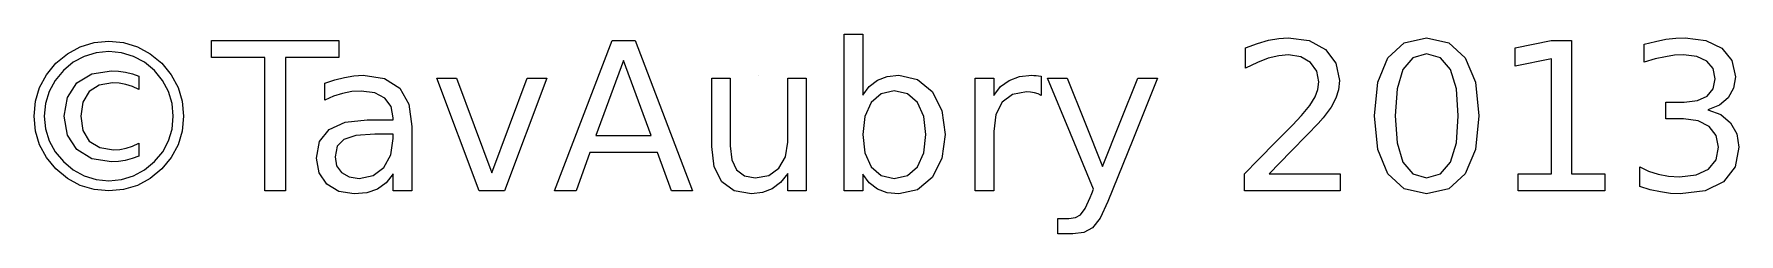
# Model space of a CAD drawing. Extents: x 0 to 264, y 0 to 31.
import ezdxf

# ---------------------------------------------------------------- set-up
doc = ezdxf.new("R2010")
doc.units = 0
doc.layers.add('Layer_1', color=7, linetype='CONTINUOUS')

msp = doc.modelspace()

# ---------------------------------------------------------------- linework, layer by layer
at = {"layer": 'Layer_1', "color": 7}
for points in [[(11.578125, 29.859377), (13.87108, 29.644513), (16, 29.000001), (17.972639, 27.929673), (19.765625, 26.437505), (21.253887, 24.648433), (22.3125, 22.687505), (22.945292, 20.550777), (23.15625, 18.234377), (22.945292, 15.941401), (22.3125, 13.812505), (21.253887, 11.863281), (19.765625, 10.078129), (17.972639, 8.585945), (16, 7.515633), (13.87108, 6.871097), (11.578125, 6.656257), (9.28124, 6.871097), (7.140625, 7.515633), (5.17968, 8.585945), (3.390625, 10.078129), (1.902342, 11.863281), (0.84375, 13.812505), (0.210934, 15.941401), (0, 18.234377), (0.210938, 20.550777), (0.84375, 22.687505), (1.902338, 24.648433), (3.390625, 26.437505), (5.179675, 27.929681), (7.140625, 29.000001), (9.28124, 29.644513), (11.578125, 29.859377)], [(27.484375, 29.984377), (47.21875, 29.984377), (47.21875, 27.328129), (38.9375, 27.328129), (38.9375, 6.656257), (35.765625, 6.656257), (35.765625, 27.328129), (27.484375, 27.328129), (27.484375, 29.984377)], [(89.546872, 29.984377), (93.125, 29.984377), (102.015624, 6.656257), (98.734376, 6.656257), (96.609376, 12.640633), (86.093752, 12.640633), (83.968752, 6.656257), (80.640624, 6.656257), (89.546872, 29.984377)], [(128.375, 21.500001), (129.398432, 22.859369), (130.656248, 23.812505), (132.17968, 24.386713), (133.968752, 24.578129), (136.855456, 23.945305), (139.140624, 22.046881), (140.640616, 19.117185), (141.140624, 15.390633), (140.640616, 11.664065), (139.140624, 8.734377), (136.855456, 6.835945), (133.968752, 6.203129), (132.17968, 6.390633), (130.656248, 6.953129), (129.398432, 7.917969), (128.375, 9.281257), (128.375, 7.968753), (128.375, 6.656257), (126.929688, 6.656257), (125.484376, 6.656257), (125.484376, 18.812505), (125.484376, 30.968753), (126.929688, 30.968753), (128.375, 30.968753), (128.375, 26.234377), (128.375, 21.500001)], [(191.343752, 9.312505), (196.85156, 9.312505), (202.359376, 9.312505), (202.359376, 7.984377), (202.359376, 6.656257), (194.95312, 6.656257), (187.546872, 6.656257), (187.546872, 7.984377), (187.546872, 9.312505), (189.667968, 11.488281), (192.437504, 14.296881), (194.968744, 16.878905), (196.343752, 18.343753), (197.628896, 19.914057), (198.453128, 21.218753), (198.910144, 22.394529), (199.062504, 23.546881), (198.734368, 25.234369), (197.75, 26.578129), (196.253904, 27.457017), (194.359376, 27.750001), (192.832024, 27.621081), (191.218752, 27.234377), (189.519528, 26.585929), (187.703128, 25.671881), (187.703128, 27.265633), (187.703128, 28.859377), (189.546872, 29.531241), (191.265624, 30.015633), (192.85156, 30.308585), (194.296872, 30.406257), (197.55468, 29.953113), (200.078128, 28.593753), (201.695304, 26.476553), (202.234376, 23.750001), (202.097648, 22.347649), (201.687504, 21.015633), (200.933584, 19.617185), (199.734376, 17.984377), (198.91796, 17.101561), (197.25, 15.359377), (194.72656, 12.769529), (191.343752, 9.312505)], [(215.75, 30.406257), (219.207024, 29.628897), (221.734376, 27.296881), (223.292952, 23.499993), (223.812504, 18.296881), (223.29296, 13.101561), (221.734376, 9.296881), (219.207024, 6.976569), (215.75, 6.203129), (212.289056, 6.976569), (209.75, 9.296881), (208.20312, 13.101561), (207.687504, 18.296881), (208.203128, 23.499993), (209.75, 27.296881), (212.289056, 29.628897), (215.75, 30.406257)], [(229.921872, 9.312505), (235.078128, 9.312505), (235.078128, 27.109377), (229.468752, 25.984377), (229.468752, 28.859377), (235.046872, 29.984377), (238.203128, 29.984377), (238.203128, 9.312505), (243.359376, 9.312505), (243.359376, 6.656257), (229.921872, 6.656257), (229.921872, 9.312505)], [(259.312504, 19.234377), (261.328112, 18.488273), (262.843752, 17.218753), (263.804672, 15.507809), (264.125, 13.437505), (263.53124, 10.375001), (261.75, 8.093753), (258.874992, 6.675777), (255, 6.203129), (253.507808, 6.277369), (251.968752, 6.500025), (250.394528, 6.855497), (248.765624, 7.359401), (248.765624, 8.882841), (248.765624, 10.406281), (250.140624, 9.734401), (251.640624, 9.250025), (253.23828, 8.957057), (254.906248, 8.859401), (257.51952, 9.152369), (259.421872, 10.031281), (260.593736, 11.468777), (260.984376, 13.437529), (260.62108, 15.273457), (259.531248, 16.656281), (257.808584, 17.535177), (255.515624, 17.828153), (254.156248, 17.828153), (252.796872, 17.828153), (252.796872, 19.125033), (252.796872, 20.421905), (254.218744, 20.421905), (255.640624, 20.421905), (257.695304, 20.652361), (259.203128, 21.343777), (260.128896, 22.484393), (260.437504, 24.031281), (260.117176, 25.617201), (259.156248, 26.781281), (257.613272, 27.507825), (255.515624, 27.750025), (254.171872, 27.679705), (252.734376, 27.468785), (251.175776, 27.109393), (249.468752, 26.593785), (249.468752, 28.000041), (249.468752, 29.406289), (251.207032, 29.843769), (252.828128, 30.156289), (254.359368, 30.343769), (255.796872, 30.406249), (259.015616, 29.996073), (261.484376, 28.765625), (263.054672, 26.851545), (263.578128, 24.359369), (263.300768, 22.570297), (262.468752, 21.078121), (261.124992, 19.953113), (259.312504, 19.234369)], [(11.578125, 28.250001), (9.601552, 28.066393), (7.765625, 27.515633), (6.074211, 26.597649), (4.53125, 25.312505), (3.242178, 23.761713), (2.3125, 22.046881), (1.749995, 20.203121), (1.5625, 18.234377), (1.75, 16.277337), (2.3125, 14.437505), (3.242182, 12.746097), (4.53125, 11.203129), (6.074216, 9.914073), (7.765625, 8.984377), (9.601552, 8.433593), (11.578125, 8.250001), (13.566393, 8.433593), (15.40625, 8.984377), (17.109359, 9.914065), (18.65625, 11.203129), (19.925763, 12.734377), (20.828125, 14.421881), (21.378887, 16.257809), (21.5625, 18.234377), (21.378887, 20.234369), (20.828125, 22.078129), (19.91795, 23.777337), (18.65625, 25.312505), (17.109359, 26.597649), (15.40625, 27.515633), (13.566393, 28.066393), (11.578125, 28.250001)], [(91.328128, 26.875001), (87.046872, 15.265633), (95.625, 15.265633), (91.328128, 26.875001)], [(215.75, 27.906257), (213.613272, 27.304681), (212.078128, 25.500001), (211.164056, 22.503897), (210.859376, 18.296881), (211.164064, 14.097657), (212.078128, 11.093753), (213.613272, 9.300785), (215.75, 8.703129), (217.89452, 9.300785), (219.421872, 11.093753), (220.34764, 14.097657), (220.656248, 18.296881), (220.347656, 22.503897), (219.421872, 25.500001), (217.89452, 27.304681), (215.75, 27.906257)], [(16.25, 24.421881), (16.25, 23.414073), (16.25, 22.406257), (15.222642, 22.855457), (14.203125, 23.171881), (13.183581, 23.359369), (12.15625, 23.421849), (10.082021, 23.078089), (8.515625, 22.046849), (7.54296, 20.414025), (7.21875, 18.234345), (7.550773, 16.031217), (8.546875, 14.390601), (10.160146, 13.371065), (12.3125, 13.031225), (13.300768, 13.089865), (14.265625, 13.265641), (15.238266, 13.585945), (16.25, 14.046889), (16.25, 13.054697), (16.25, 12.062513), (15.195298, 11.667977), (14.125, 11.390641), (13.054674, 11.226569), (11.96875, 11.171849), (8.945303, 11.648409), (6.625, 13.078097), (5.16015, 15.320281), (4.671875, 18.234345), (5.160156, 21.156217), (6.625, 23.390601), (8.945303, 24.808553), (11.96875, 25.281225), (13.089831, 25.226505), (14.171875, 25.062465), (15.222642, 24.792921), (16.25, 24.421841)], [(58.531248, 16.640633), (58.531248, 11.648441), (58.531248, 6.656257), (57.093752, 6.656257), (55.656248, 6.656257), (55.656248, 7.984377), (55.656248, 9.312505), (54.550768, 7.925785), (53.203128, 6.953129), (51.570304, 6.390633), (49.609376, 6.203129), (47.195309, 6.578129), (45.328125, 7.703129), (44.14453, 9.472657), (43.75, 11.750001), (44.242187, 14.339841), (45.71875, 16.203129), (48.187495, 17.328121), (51.625, 17.703129), (53.640624, 17.703129), (55.656248, 17.703129), (55.656248, 17.843753), (55.656248, 17.984377), (55.32812, 19.742177), (54.343752, 21.046881), (52.78124, 21.867185), (50.687504, 22.140633), (49.207024, 22.050777), (47.765625, 21.781257), (46.37109, 21.332025), (45.03125, 20.703129), (45.03125, 22.031249), (45.03125, 23.359377), (46.585934, 23.890617), (48.09375, 24.265633), (49.558584, 24.499993), (50.984376, 24.578153), (54.300776, 24.085953), (56.656248, 22.609401), (58.062488, 20.132833), (58.531248, 16.640657)], [(62.406248, 24.156257), (65.453128, 24.156257), (70.921872, 9.468753), (76.390624, 24.156257), (79.437504, 24.156257), (72.875, 6.656257), (68.968752, 6.656257), (62.406248, 24.156257)], [(104.984376, 13.562505), (104.984376, 18.859377), (104.984376, 24.156257), (106.421872, 24.156257), (107.859376, 24.156257), (107.859376, 18.914065), (107.859376, 13.671881), (108.10156, 11.496097), (108.828128, 9.937505), (110.039056, 9.011721), (111.734376, 8.703129), (113.8164, 9.074225), (115.406248, 10.187505), (116.425768, 11.941409), (116.765624, 14.234377), (116.765624, 19.195313), (116.765624, 24.156257), (118.20312, 24.156257), (119.640624, 24.156257), (119.640624, 15.406257), (119.640624, 6.656257), (118.20312, 6.656257), (116.765624, 6.656257), (116.765624, 8.000001), (116.765624, 9.343753), (115.6328, 7.953129), (114.328128, 6.968753), (112.83984, 6.394537), (111.125, 6.203129), (108.472648, 6.671881), (106.546872, 8.078129), (105.375, 10.386721), (104.984376, 13.562505)], [(112.218752, 24.578129), (112.218752, 24.578129)], [(156.046872, 21.468753), (155.539048, 21.710929), (154.984376, 21.875001), (154.390616, 21.980465), (153.734376, 22.015665), (151.57812, 21.617217), (149.984376, 20.421913), (149.011712, 18.496121), (148.687504, 15.875033), (148.687504, 11.265665), (148.687504, 6.656289), (147.242184, 6.656289), (145.796872, 6.656289), (145.796872, 15.406289), (145.796872, 24.156289), (147.242184, 24.156289), (148.687504, 24.156289), (148.687504, 22.796913), (148.687504, 21.437537), (149.730464, 22.824249), (151.046872, 23.796913), (152.65624, 24.382841), (154.578128, 24.578161), (154.890616, 24.566401), (155.234376, 24.531281), (155.613272, 24.488321), (156.031248, 24.421921), (156.039248, 22.945361), (156.047248, 21.468793)], [(166.375, 5.031257), (165.171864, 2.449233), (164, 0.953129), (162.648432, 0.238289), (160.906248, 0.000001), (159.757816, 0.000001), (158.609376, 0.000001), (158.609376, 1.203129), (158.609376, 2.406257), (159.45312, 2.406257), (160.296872, 2.406257), (161.35156, 2.546881), (162.140624, 2.968753), (162.832032, 3.914073), (163.593752, 5.625001), (163.85156, 6.281249), (164.109376, 6.937505), (160.570312, 15.546881), (157.031248, 24.156257), (158.554688, 24.156257), (160.078128, 24.156257), (162.812496, 17.312505), (165.546872, 10.468753), (168.281248, 17.312505), (171.015624, 24.156257), (172.539064, 24.156257), (174.062504, 24.156257), (170.218752, 14.593753), (166.375, 5.031257)], [(138.156248, 15.390633), (137.828112, 18.218745), (136.843752, 20.359377), (135.300768, 21.718745), (133.265624, 22.171881), (131.226552, 21.718745), (129.671872, 20.359377), (128.699216, 18.218745), (128.375, 15.390633), (128.699224, 12.558593), (129.671872, 10.406257), (131.226552, 9.058593), (133.265624, 8.609377), (135.300768, 9.058593), (136.843752, 10.406257), (137.828112, 12.558593), (138.156248, 15.390633)], [(52.796872, 15.453129), (49.847648, 15.253905), (47.96875, 14.656257), (46.960932, 13.578129), (46.625, 11.937505), (46.874999, 10.562497), (47.625, 9.500001), (48.820304, 8.832033), (50.375, 8.609377), (52.527336, 9.031257), (54.203128, 10.296881), (55.29296, 12.277345), (55.656248, 14.812505), (55.656248, 15.132817), (55.656248, 15.453129), (54.22656, 15.453129), (52.796872, 15.453129)]]:
    msp.add_lwpolyline(points, dxfattribs=at)

doc.saveas('drawing.dxf')
